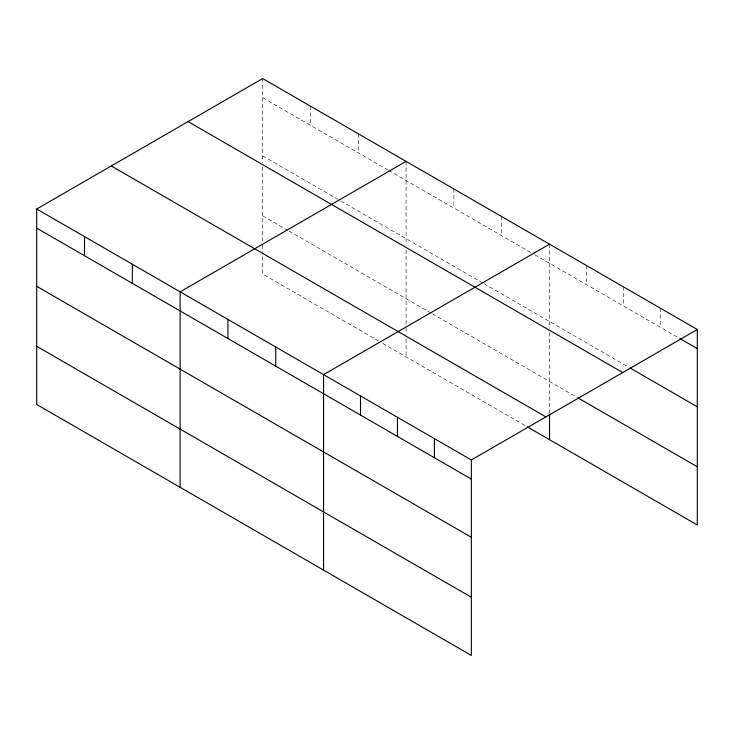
<?xml version="1.0" encoding="UTF-8"?>
<svg xmlns="http://www.w3.org/2000/svg" width="734" height="734" viewBox="0 0 734 734"><rect width="100%" height="100%" fill="white"/><g stroke="black" fill="none" stroke-linecap="round" stroke-linejoin="round"><path stroke-width="0.55" stroke-dasharray="3.67 2.75" d="M262.653 97.677L387.552 169.783M388.525 170.352L530.985 252.597M534.884 254.845L678.831 337.952M262.653 155.883L339.741 200.382M340.714 200.942L483.174 283.196M484.146 283.755L628.267 366.963M262.653 215.842L288.022 230.494M289.003 231.054L431.454 313.299M432.436 313.868L576.74 397.177M378.772 341.081L262.653 274.048L262.653 252.78M382.671 343.338L527.076 426.711M660.352 308.17L660.352 327.291M623.414 286.838L623.414 305.959M586.466 265.515L586.466 284.627M549.518 244.183L549.518 328.162M549.518 332.603L549.518 412.802M501.707 216.576L501.707 235.697M453.896 188.977L453.896 208.089M406.086 161.37L406.086 245.349M406.086 249.789L406.086 325.52M406.086 327.759L406.086 334.465M406.086 338.943L406.086 356.852M358.275 133.772L358.275 152.883M310.464 106.164L310.464 125.285M262.653 78.566L262.653 162.544M262.653 166.985L262.653 242.706M262.653 244.945L262.653 251.661"/><path stroke-width="1.1" d="M36.7 209.016L471.347 459.952L471.347 655.434L36.7 404.498L36.7 209.016L262.653 78.566L697.3 329.502L697.3 524.984L527.076 426.711M406.086 161.37L180.133 291.829L180.133 487.312M549.518 244.183L323.566 374.634L323.566 570.116M471.347 459.952L697.3 329.502M679.803 338.512L697.3 348.613M630.212 368.092L697.3 406.819M188.088 121.615L622.735 372.551M577.713 397.745L697.3 466.787M111.265 165.967L545.913 416.903M36.7 228.136L471.347 479.073M36.7 286.333L471.347 537.27M36.7 346.301L471.347 597.237M549.518 413.921L549.518 439.666M434.4 438.629L434.4 457.741M397.452 417.297L397.452 436.409M360.513 395.965L360.513 415.086M275.755 347.035L275.755 366.147M227.944 319.428L227.944 338.548M132.322 264.222L132.322 283.342M84.511 236.623L84.511 255.735"/></g></svg>
